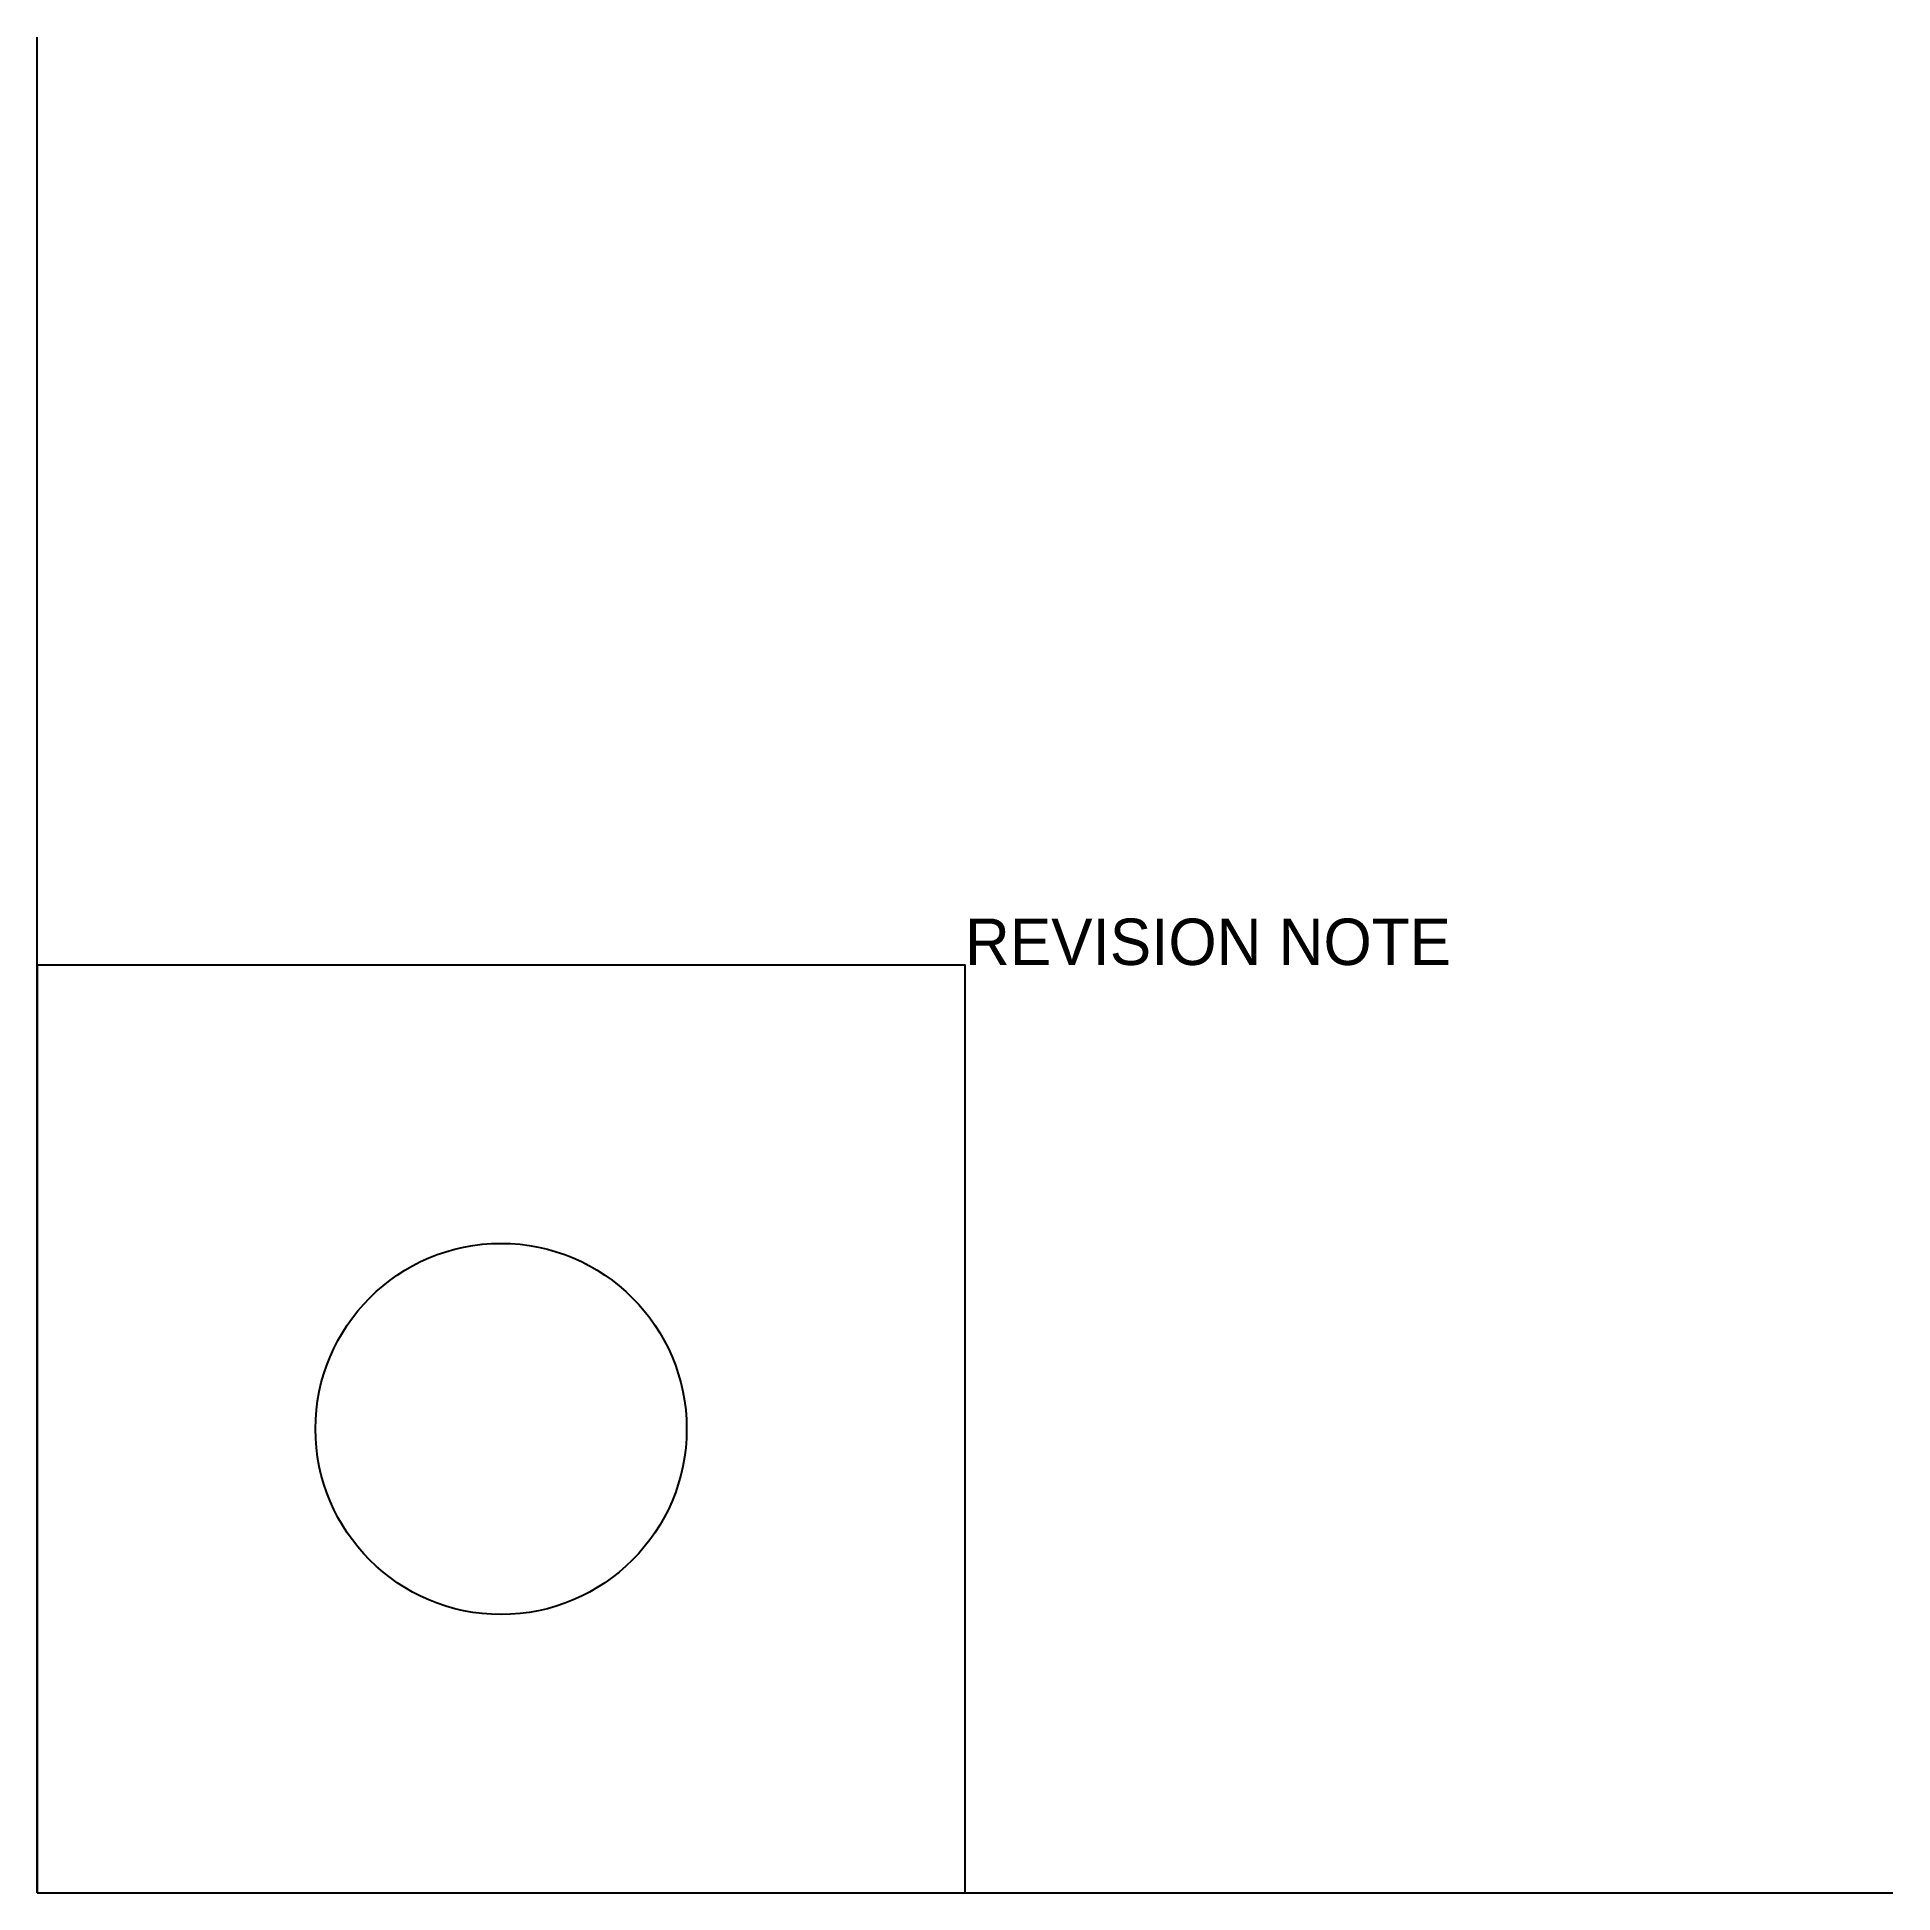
# Model space of a CAD drawing. Header units: metres. Extents: x 0 to 100, y 0 to 100.
import ezdxf

# ---------------------------------------------------------------- set-up
doc = ezdxf.new("R2010")
doc.units = ezdxf.units.M

msp = doc.modelspace()

# ---------------------------------------------------------------- linework, layer by layer
for q in [(0, 100), (100, 0)]:
    msp.add_line((0, 0), q)
msp.add_lwpolyline([(0, 0), (50, 0), (50, 50), (0, 50)], close=True)
msp.add_circle((25, 25), 10)

# ---------------------------------------------------------------- texts
msp.add_text('REVISION NOTE', height=2.5).set_placement((50, 50))

doc.saveas('drawing.dxf')
